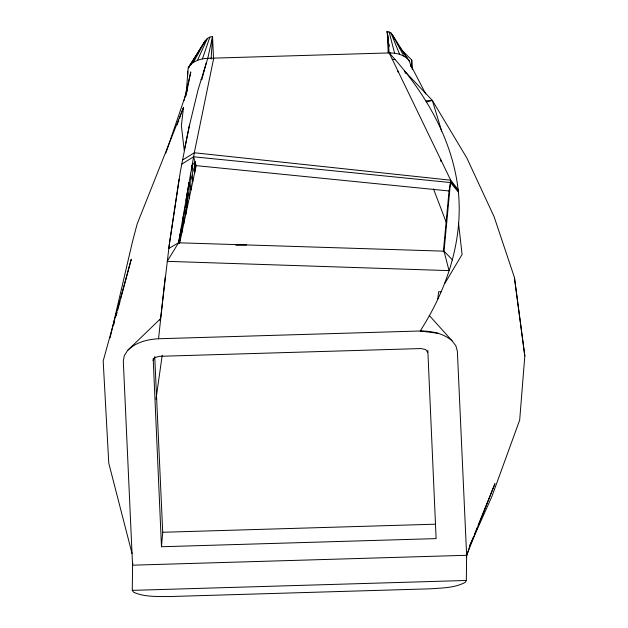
<?xml version="1.0" encoding="UTF-8"?>
<svg xmlns="http://www.w3.org/2000/svg" width="628" height="628" viewBox="0 0 628 628"><rect width="100%" height="100%" fill="white"/><g stroke="black" fill="none" stroke-linecap="round" stroke-linejoin="round"><path stroke-width="0.94" d="M429.238 315.405L452.027 340.769L455.881 345.816L457.365 351.319L466.628 555.285L466.329 580.468L465.183 582.391C454.625 588.02 442.112 587.934 430.463 588.813L168.799 596.569C157.055 596.388 144.534 597.181 133.591 592.212L132.273 590.367L132.571 565.184L123.308 361.218L124.289 355.644L127.672 350.377L160.603 318.616L159.842 320.413M187.654 190.637L187.364 206.902L186.061 199.79L189.059 182.583L190.975 190.001L190.559 173.987L192.78 181.555L192.058 165.384L195.088 161.953L194.656 172.763M195.088 161.953L194.586 173.1L192.058 165.384M187.56 191.187L186.744 203.558L184.561 208.386L183.753 223.804L183.062 216.99L181.947 232.258L181.563 225.585L180.142 240.705L180.063 234.189L178.878 242.895L179.891 235.178M211.11 59.071L212.539 36.573C208.614 36.714 205.537 39.588 203.864 42.955L188.196 67.957L186.084 94.412M404.393 70.87L432.339 100.417L466.761 157.84L494.126 216.77L514.403 277.388L524.82 355.966L519.678 420.085L491.857 496.56L469.964 545.473L470.874 542.82M427.817 350.275L436.122 538.604L161.482 546.745L153.185 358.407M161.482 546.745L162.715 532.269L154.739 356.602M185.739 214.509L186.744 203.558L185.558 215.357L184.561 208.386M213.732 58.129L194.303 152.761L178.564 242.793L167.142 261.342L449.02 270.621L444.043 251.161L450.708 180.205L389.203 52.925L387.217 31.4L390.914 32.931L392.461 34.893L403.89 56.143L407.391 58.514L409.589 61.395L410.445 64.543L425.768 93.988M443.337 251.883L449.051 190.983L450.488 182.544L193.557 156.788L181.728 164.183M127.672 350.377C135.774 342.291 147.423 339.363 158.539 338.751L165.172 277.152M160.744 317.266L169.387 243.782L179.082 179.239M179.019 243.389L180.063 234.189M110.096 337.778L132.532 241.458L137.171 223.945L183.517 107.357L181.374 125.6L184.247 150.532L189.648 124.415M437.795 298.818L438.658 291.737L440.966 291.863M132.846 563.238L132.571 565.184L466.628 555.285L494.966 483.631L478.057 525.463M155.995 399.227L162.197 355.33M153.02 360.339L154.794 357.575L159.331 356.312L420.995 348.556L425.635 349.545L427.652 352.198M466.298 557.138L469.885 545.701M440.738 159.567L440.471 161.09L441.484 161.113M397.987 71.113L397.838 71.945L398.427 72.016M185.912 96.068L190.786 71.922L184.098 100.59M405.327 71.969L405.123 73.036L406.395 73.225M158.539 338.751L420.195 330.995C447.026 289.335 463.692 239.558 458.134 189.617C452.082 137.579 424.002 90.989 389.203 52.925L207.766 58.302C201.36 58.561 194.876 60.484 190.127 64.951L205.45 40.435L193.408 62.376M179.561 243.436L196.179 165.635L193.557 156.788M206.4 62.447L201.808 79.725L201.015 79.599M113.825 324.566L114.586 321.724M116.102 316.041L117.114 312.257M117.617 310.358L120.144 300.891M120.654 298.999L131.276 259.231L103.18 360.967L108.77 463.181L132.045 553.496M203.409 44.447L203.864 42.955M165.847 153.075L187.537 89.396M202.428 58.883L209.885 37.076M177.127 124.799L178.807 120.207M179.482 118.378L183.517 107.357M469.964 545.473L471.071 542.749M471.801 540.928L473.645 536.383M474.375 534.561L477.319 527.285M197.49 60.249L207.444 38.371M444.71 283.636L462.075 254.489L458.479 222.555M188.196 67.957L195.575 56.944M197.161 54.589L198.213 53.011M191.752 63.365L188.863 67.118L188.926 66.654L189.099 67.125M182.481 160.093L194.303 152.761L450.708 180.205L458.134 189.617M426.412 101.94L432.339 100.417L441.641 131.079M425.815 100.888L432.339 100.417M389.329 53.074L390.71 53.003M162.715 532.269L435.392 524.192M132.273 590.367L466.329 580.468M235.861 245.234L246.6 244.936M412.321 69.488L411.74 60.053L411.67 67.746M389.203 52.925L394.572 53.184L399.62 54.259L403.89 56.143M203.684 70.728L204.092 70.768M196.179 165.635L449.051 190.983M438.423 333.327L420.195 330.995C431.436 330.94 443.297 333.24 452.027 340.769M392.28 59.299L394.934 59.691M401.732 50.067L411.819 60.053M452.529 260.008L444.043 251.161L178.564 242.793L168.736 248.515L180.385 171.436L188.926 127.57L198.056 89.828L207.766 58.302L212.539 36.573L213.559 59.008M450.488 182.544L458.244 191.909M450.598 181.374L458.189 190.763M400.169 48.089L401.276 49.651M402.94 51.998L409.589 61.395M392.461 34.893L407.391 58.514M390.914 32.931L399.62 54.259M433.477 188.942L446.147 222.069M393.764 37.327L394.196 38.795M389.109 31.761L394.572 53.184M187.662 191.407L189.169 198.456L189.059 182.583M524.82 355.966L514.403 277.388M388.19 52.854L387.217 31.4L388.434 40.993M388.795 43.866L389.038 45.781M387.217 31.4L388.371 41.126M388.716 44.046L389.062 46.967M410.445 64.543L410.531 66.49M187.631 71.145L187.764 74.057"/></g></svg>
